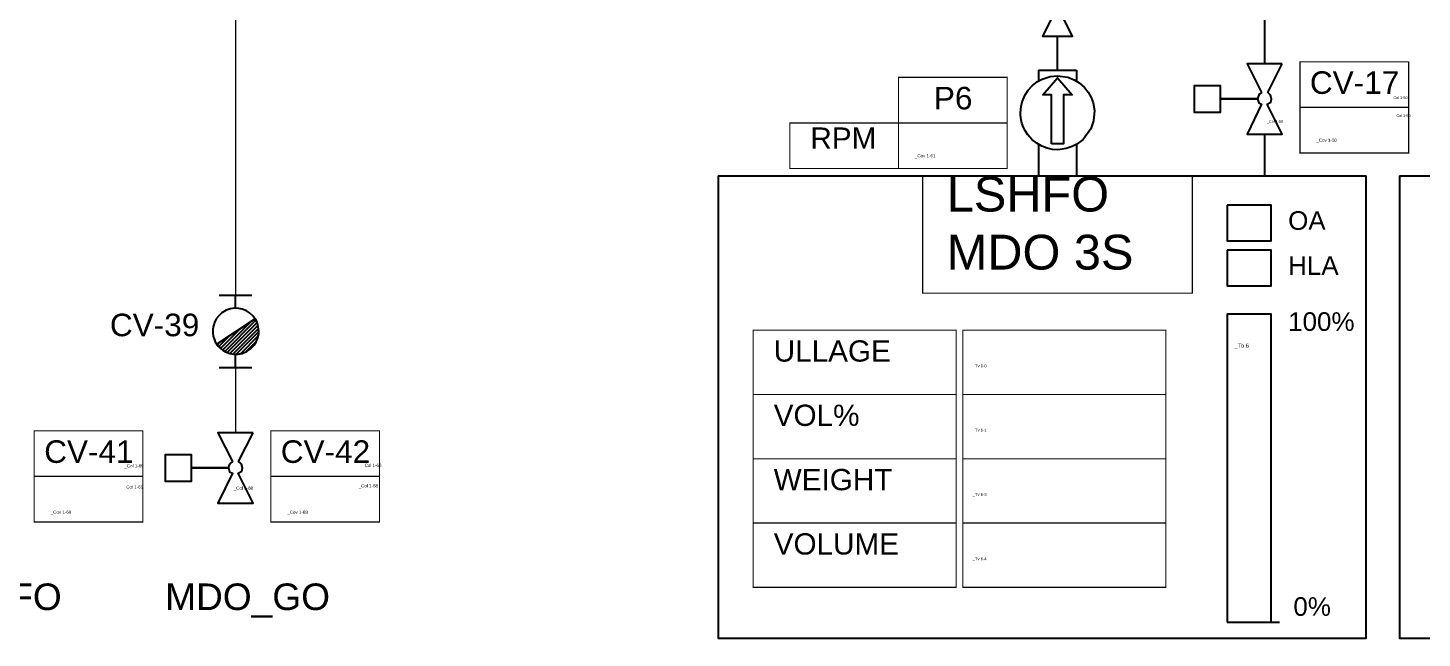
# Model space of a CAD drawing. Header units: millimetres. Extents: x 3560 to 26675, y 33959 to 46412.
# Drawn here: x 15218 to 20467, y 34807 to 37107 of the extents above; entities that cross this region are included whole.
import ezdxf
from ezdxf.enums import TextEntityAlignment as Align

# ---------------------------------------------------------------- set-up
doc = ezdxf.new("R2010")
doc.units = ezdxf.units.MM
for name, color, linetype in [('Ballast', 80, 'Continuous'), ('Bar graph', 200, 'Continuous'), ('Control valve', 11, 'Continuous'), ('Free values', 80, 'Continuous'), ('Graph', 100, 'Continuous'), ('MDO lines', 200, 'Continuous'), ('Object fields', 21, 'Continuous'), ('Objects not controlled', 40, 'Continuous'), ('Pumps', 130, 'Continuous'), ('TEKST', 7, 'Continuous')]:
    doc.layers.add(name, color=color, linetype=linetype)
doc.layers.add('High Level Alarm', color=30, linetype='Continuous', lineweight=25, plot=False)
doc.layers.add('Overfill Alarm', color=1, linetype='Continuous', lineweight=25, plot=False)
doc.styles.add('Arial', font='arial.ttf', dxfattribs={"height": 50})
doc.styles.get("Standard").update_dxf_attribs({"font": 'ARIAL.TTF'})

msp = doc.modelspace()

# ---------------------------------------------------------------- hatches: boundary and pattern name
at = {"layer": 'Objects not controlled'}
h = msp.add_hatch(dxfattribs=at)
h.set_pattern_fill('ANSI31', color=256, scale=3)
h.set_pattern_definition([(45, (842.656, -5980.795), (-6.735192, 6.735192), [])])
h.paths.add_polyline_path([(15928.5, 35914.8), (15934.1, 35907.5), (15939.7, 35901.5), (15951.1, 35891.7), (15962, 35885.4), (15978.3, 35879.3), (15993.5, 35876.7), (16009.3, 35877), (16026.6, 35880.9), (16043.7, 35888.1), (16059.6, 35900.6), (16069.1, 35910.4), (16080.3, 35930.6), (16084.9, 35945.7), (16086.5, 35953.4), (16085.8, 35971.1), (16083.4, 35988.3), (16079.1, 35999.5), (16075.4, 36006.6), (16073.3, 36009.8)])

# ---------------------------------------------------------------- linework, layer by layer
at = {"layer": 'Bar graph'}
msp.add_lwpolyline([(19898, 34867.3), (19929.2, 34867.3)], dxfattribs=at)
at = {"layer": 'Control valve'}
for points in [[(19939.9, 36971.3), (19807.4, 36971.3), (19861.8, 36862.5), (19854.4, 36856.9), (19851.4, 36852.8), (19848.9, 36846.9), (19847.2, 36838.8), (19708.1, 36838.8), (19708.1, 36888.5), (19608.7, 36888.5), (19608.7, 36789.1), (19708.1, 36789.1), (19708.1, 36838.8), (19847.2, 36838.8), (19851.3, 36824.6), (19862.4, 36819.1), (19807.4, 36706.3), (19939.9, 36706.3), (19883.8, 36818.5), (19897.4, 36826.9), (19900.2, 36838.8), (19895.9, 36853.3), (19890.7, 36857.9), (19885.5, 36862.5)], [(16065.4, 35580.8), (15933, 35580.8), (15987.4, 35472), (15979.9, 35466.4), (15976.9, 35462.3), (15974.4, 35456.4), (15972.7, 35448.3), (15833.6, 35448.3), (15833.6, 35498), (15734.2, 35498), (15734.2, 35398.6), (15833.6, 35398.6), (15833.6, 35448.3), (15972.7, 35448.3), (15976.8, 35434.1), (15987.9, 35428.6), (15933, 35315.8), (16065.4, 35315.8), (16009.3, 35428), (16022.9, 35436.4), (16025.7, 35448.3), (16021.4, 35462.8), (16016.2, 35467.4), (16011, 35472)]]:
    msp.add_lwpolyline(points, close=True, dxfattribs=at)
at = {"layer": 'Graph'}
msp.add_lwpolyline([(19733.1, 34867.2), (19898, 34867.2), (19898, 36028.1), (19733.1, 36028.1)], close=True, dxfattribs=at)
at = {"layer": 'High Level Alarm'}
msp.add_lwpolyline([(19733.1, 36268.4), (19733.1, 36134.7), (19898, 36134.7), (19898, 36268.4), (19733.1, 36268.4)], close=True, dxfattribs=at)
at = {"layer": 'MDO lines', "linetype": 'Continuous', "lineweight": 20}
for points in [[(15999.1, 41807.9), (15999.2, 36099.8)], [(15999.2, 35827.1), (15999.2, 35580.8), (15999.2, 35580.8), (15999.2, 35580.8)]]:
    msp.add_lwpolyline(points, dxfattribs=at)
at = {"layer": 'MDO lines'}
for points in [[(17413.4, 37662.8), (19873.7, 37662.8), (19873.7, 36971.3)], [(19093.9, 36947.3), (19093.9, 37075.2)], [(19873.7, 36706.3), (19873.7, 36548.6)]]:
    msp.add_lwpolyline(points, dxfattribs=at)
at = {"layer": 'Object fields', "const_width": 4.38}
for points in [[(20415.8, 36978.5), (20006.7, 36978.5), (20006.7, 36806.9), (20415.8, 36806.9), (20415.8, 36978.5)], [(18904.2, 36920), (18495.1, 36920), (18495.1, 36748.3), (18904.2, 36748.3), (18904.2, 36920)], [(20415.8, 36806.9), (20006.7, 36806.9), (20006.7, 36635.2), (20415.8, 36635.2), (20415.8, 36806.9)], [(18495.1, 36748.3), (18086.1, 36748.3), (18086.1, 36576.7), (18495.1, 36576.7), (18495.1, 36748.3)], [(18904.2, 36748.3), (18495.1, 36748.3), (18495.1, 36576.7), (18904.2, 36576.7), (18904.2, 36748.3)], [(19601.7, 36548.6), (18586.2, 36548.6), (18586.2, 36106.9), (19601.7, 36106.9), (19601.7, 36548.6)], [(18712.6, 35967.7), (17947.9, 35967.7), (17947.9, 35725.3), (18712.6, 35725.3), (18712.6, 35967.7)], [(19502.1, 35967.7), (18737.5, 35967.7), (18737.5, 35725.3), (19502.1, 35725.3), (19502.1, 35967.7)], [(18712.6, 35725.3), (17947.9, 35725.3), (17947.9, 35482.9), (18712.6, 35482.9), (18712.6, 35725.3)], [(19502.1, 35725.3), (18737.5, 35725.3), (18737.5, 35482.9), (19502.1, 35482.9), (19502.1, 35725.3)], [(15650.5, 35588), (15241.5, 35588), (15241.5, 35416.4), (15650.5, 35416.4), (15650.5, 35588)], [(16541.3, 35588), (16132.2, 35588), (16132.2, 35416.4), (16541.3, 35416.4), (16541.3, 35588)], [(18712.6, 35482.9), (17947.9, 35482.9), (17947.9, 35240.6), (18712.6, 35240.6), (18712.6, 35482.9)], [(19502.1, 35482.9), (18737.5, 35482.9), (18737.5, 35240.6), (19502.1, 35240.6), (19502.1, 35482.9)], [(15650.5, 35416.4), (15241.5, 35416.4), (15241.5, 35244.7), (15650.5, 35244.7), (15650.5, 35416.4)], [(16541.3, 35416.4), (16132.2, 35416.4), (16132.2, 35244.7), (16541.3, 35244.7), (16541.3, 35416.4)], [(18712.6, 35240.6), (17947.9, 35240.6), (17947.9, 34998.2), (18712.6, 34998.2), (18712.6, 35240.6)], [(19502.1, 35240.6), (18737.5, 35240.6), (18737.5, 34998.2), (19502.1, 34998.2), (19502.1, 35240.6)]]:
    msp.add_lwpolyline(points, dxfattribs=at)
at = {"layer": 'Object fields'}
for points in [[(17816.9, 36548.6), (17816.9, 34806.9), (20256, 34806.9), (20256, 36548.6)], [(17816.9, 36548.6), (20256, 36548.6)], [(20382.1, 36548.6), (20382.1, 34806.9), (22821.1, 34806.9), (22821.1, 36548.6)], [(20382.1, 36548.6), (22821.1, 36548.6)]]:
    msp.add_lwpolyline(points, dxfattribs=at)
at = {"layer": 'Objects not controlled'}
for points in [[(19150.2, 37300.1), (19037.7, 37300.1), (19083.9, 37207.8), (19077.7, 37202), (19072, 37192.6), (19072.1, 37182.1), (19076.4, 37173.6), (19084.8, 37169.4), (19037.7, 37075.2), (19150.2, 37075.2), (19104, 37167.5), (19107.1, 37169.8), (19112.7, 37176.1), (19116.4, 37187.7), (19116.4, 37196.7), (19108.3, 37204), (19104, 37207.8), (19109.7, 37219.2), (19118.5, 37236.7), (19127.1, 37254), (19150.2, 37300.1)], [(15938, 36099.8), (16060.4, 36099.8)], [(15999.2, 36050), (15999.2, 36099.8)], [(16075.4, 36006.6), (16071.3, 36013), (16064.7, 36021.4), (16052.3, 36032.7), (16040.4, 36040.2), (16024.9, 36046.5), (16012, 36049.2), (15999.2, 36050), (15988, 36049.1), (15978.9, 36047.3), (15964.2, 36042.2), (15947.9, 36032.5), (15937.3, 36022.9), (15926.9, 36009.6), (15920, 35996.1), (15916, 35984), (15913.9, 35971.8), (15913.7, 35957.4), (15915.6, 35944.2), (15918.4, 35934.4), (15922.9, 35923.9), (15925.1, 35919.9), (15931.9, 35909.8), (15942.2, 35898.8), (15951.1, 35891.7), (15962, 35885.4), (15978.3, 35879.3), (15993.5, 35876.7), (16009.5, 35877), (16023.8, 35879.7), (16043.7, 35888.1), (16054.8, 35895.8), (16069.1, 35910.4), (16077.3, 35923.2), (16083.3, 35938), (16086.5, 35953.4), (16085.8, 35971.1), (16083.4, 35988.3), (16079.1, 35999.5), (16075.4, 36006.6)], [(16073.4, 36009.8), (15928.5, 35914.8)], [(15999.1, 35827.1), (15999.1, 35876.8)], [(15938, 35827.1), (16060.4, 35827.1)]]:
    msp.add_lwpolyline(points, dxfattribs=at)
msp.add_lwpolyline([(16073.4, 36009.8), (15928.5, 35914.8), (15934.1, 35907.5), (15939.7, 35901.5), (15951.1, 35891.7), (15962, 35885.4), (15978.3, 35879.3), (15993.5, 35876.7), (16008.3, 35876.7), (16026.6, 35880.9), (16043.7, 35888.1), (16059.6, 35900.6), (16069.1, 35910.4), (16080.3, 35930.6), (16084.9, 35945.7), (16086.5, 35953.4), (16086.6, 35962.5), (16085.1, 35979.6), (16083.4, 35988.3), (16079.4, 35999), (16075.4, 36006.6), (16073.3, 36009.8)], close=True, dxfattribs=at)
at = {"layer": 'Overfill Alarm'}
msp.add_lwpolyline([(19733.1, 36438.2), (19733.1, 36304.5), (19898, 36304.5), (19898, 36438.2), (19733.1, 36438.2)], close=True, dxfattribs=at)
at = {"layer": 'Pumps'}
msp.add_lwpolyline([(19093.9, 36647.5), (19074.9, 36648.8), (19055.3, 36652.9), (19035.3, 36660.4), (19015.6, 36671.6), (18997.2, 36686.5), (18982.8, 36702.9), (18973.4, 36717), (18966.5, 36730.6), (18960.2, 36748), (18957.3, 36759.9), (18955, 36777.2), (18954.4, 36786.7), (18956.7, 36810), (18960.8, 36827.6), (18971.9, 36853.7), (18983.4, 36871.4), (18998.4, 36888), (19019.1, 36904.1), (19036.8, 36913.7), (19065.8, 36923.1), (19093.9, 36925.9), (19132.9, 36920.4), (19157.1, 36910.8), (19175.4, 36899.6), (19195.9, 36881.5), (19209.4, 36864.5), (19220.9, 36843.8), (19228.2, 36823.5), (19232.9, 36795.5), (19229.7, 36755.9), (19219.3, 36726.1), (19190.2, 36686.1), (19167.1, 36668.2), (19149.2, 36658.9), (19126.8, 36651.4), (19104.4, 36647.9), (19093.9, 36647.5)], close=True, dxfattribs=at)
for points in [[(19022.7, 36947.3), (19022.7, 36906)], [(19022.7, 36947.3), (19165.2, 36947.3)], [(19071.3, 36669.8), (19071.3, 36854.8), (19039.3, 36854.8), (19093.9, 36918.1), (19148.6, 36854.8), (19116.6, 36854.8), (19116.6, 36669.8), (19071.3, 36669.8)], [(19165.2, 36947.3), (19165.2, 36905.8)], [(19022.7, 36667.6), (19022.7, 36548.6)], [(19165.2, 36667.2), (19165.2, 36548.6)], [(19022.7, 36548.6), (19165.2, 36548.6)]]:
    msp.add_lwpolyline(points, dxfattribs=at)

# ---------------------------------------------------------------- texts
at = {"layer": 'Ballast', "linetype": 'Continuous', "style": 'Arial'}
for s, height, p in [('_Col 1-50', 10, (20351.1, 36838.5)), ('_Col 1-50', 10, (19882.8, 36749)), ('_Col 1-50', 10, (20362.4, 36770.7)), ('_Cov 1-50', 12, (20068.6, 36677.3)), ('_Cov 1-61', 12, (18557, 36618.8)), ('_Col 1-69', 12, (15581, 35450)), ('_Col 1-68', 12, (16476.1, 35452.2)), ('_Col 1-69', 12, (15578.7, 35370.5)), ('_Col 1-68', 12, (16462.9, 35374.9)), ('_Col 1-68', 12, (15992.3, 35366.1)), ('_Cov 1-69', 12, (15303.3, 35275.7)), ('_Cov 1-68', 12, (16194.1, 35275.7))]:
    msp.add_text(s, height=height, dxfattribs=at).set_placement(p)
at = {"layer": 'Ballast', "linetype": 'Continuous', "char_height": 85, "width": 304.767, "attachment_point": 1, "style": 'Arial'}
for s, insert in [('CV-17', (20044.2, 36942.8)), ('P6', (18628.6, 36884.3)), ('CV-39', (15526.4, 36029.6)), ('CV-41', (15279, 35552.3)), ('CV-42', (16169.7, 35552.3))]:
    msp.add_mtext(s, dxfattribs=dict(at, insert=insert))
at = {"layer": 'Bar graph', "linetype": 'Continuous', "style": 'Arial'}
msp.add_text('_Tb 6', height=15, dxfattribs=at).set_placement((19760.9, 35909.1, 0), align=Align.MIDDLE_LEFT)
at = {"layer": 'Free values', "linetype": 'Continuous', "style": 'Arial'}
for s, p in [('_Tv 6-0', (18775, 35827.6, -0.1)), ('_Tv 6-1', (18775, 35585.2, -0.1)), ('_Tv 6-3', (18775, 35342.9, -0.1)), ('_Tv 6-4', (18775, 35100.5, -0.1))]:
    msp.add_text(s, height=11, dxfattribs=at).set_placement(p)
at = {"layer": 'TEKST', "attachment_point": 1}
for s, width, insert, char_height in [('RPM', 1005.08, (18163.6, 36731.1), 80), ('LSHFO\\PMDO 3S', 1041.984, (18677, 36545.8), 131.25), ('OA', 150, (19962.2, 36415.5), 70), ('HLA', 150, (19962.2, 36245.8), 70), ('100%', 150, (19962.2, 36034.8), 70), ('ULLAGE', 1005.08, (18025.5, 35929), 80), ('VOL%', 1005.08, (18025.5, 35686.7), 80), ('WEIGHT', 1005.08, (18025.5, 35444.3), 80), ('VOLUME', 1005.08, (18025.5, 35202), 80), ('LSHFO', 301.664, (14879.3, 35012.9), 100), ('MDO_GO', 301.664, (15734.2, 35012.9), 100), ('0%', 150, (19982, 34961), 70)]:
    msp.add_mtext_dynamic_manual_height_columns(s, width=width, gutter_width=12.5, heights=[0], dxfattribs=dict(at, insert=insert, char_height=char_height))

doc.saveas('drawing.dxf')
